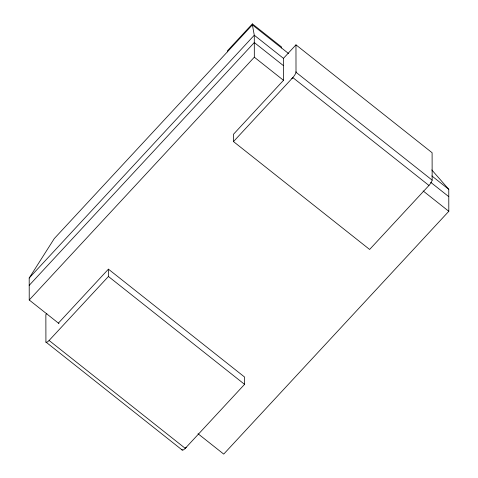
<?xml version="1.0" encoding="UTF-8"?>
<svg xmlns="http://www.w3.org/2000/svg" width="478" height="478" viewBox="0 0 478 478"><rect width="100%" height="100%" fill="white"/><g stroke="black" fill="none" stroke-linecap="round" stroke-linejoin="round"><path stroke-width="0.72" d="M432.154 180.146L432.136 180.254A5.658 1.404 -51.6 0 1 429.119 185.279L369.625 249.462L233.491 141.584L233.479 134.264L283.496 80.31L283.46 58.346L295.966 44.854L432.1 152.733L432.154 180.146L296.013 72.274L295.966 44.854M59.015 323.594L29.23 299.993L29.194 278.029L54.307 238.54L252.39 24.874L252.39 23.9L281.56 47.017L281.56 47.991M186.217 447.3L185.082 448.513A5.658 1.404 -51.6 0 1 182.058 450.001L182.01 449.726M252.39 23.9L227.379 50.877L227.379 51.851M29.194 278.029L254.284 35.229L252.39 24.874L288.575 53.548M29.206 285.348L254.302 42.548L283.472 65.665M29.23 299.993L254.326 57.193L254.284 35.229L283.49 58.37M46.862 313.556L45.858 314.632L45.924 342.129A5.658 1.404 -51.6 0 0 48.941 340.641L108.434 276.475L108.422 269.156L244.563 377.028L244.575 384.348L185.243 448.352L49.103 340.473M58.4 323.11L108.422 269.156M233.491 141.584L292.823 77.585L428.963 185.464M431.783 169.923L448.77 189.336L448.806 211.3L223.716 454.1L198.017 433.737M291.849 78.637L292.984 77.406A5.658 1.404 -51.6 0 0 295.996 72.381L296.013 71.7M431.831 175.916L448.77 189.336M430.672 182.309L448.782 196.655M254.326 57.193L283.526 80.334M423.114 190.937L448.806 211.3M108.434 276.475L244.575 384.348M45.906 342.051L182.046 449.923L182.046 449.356"/></g></svg>
